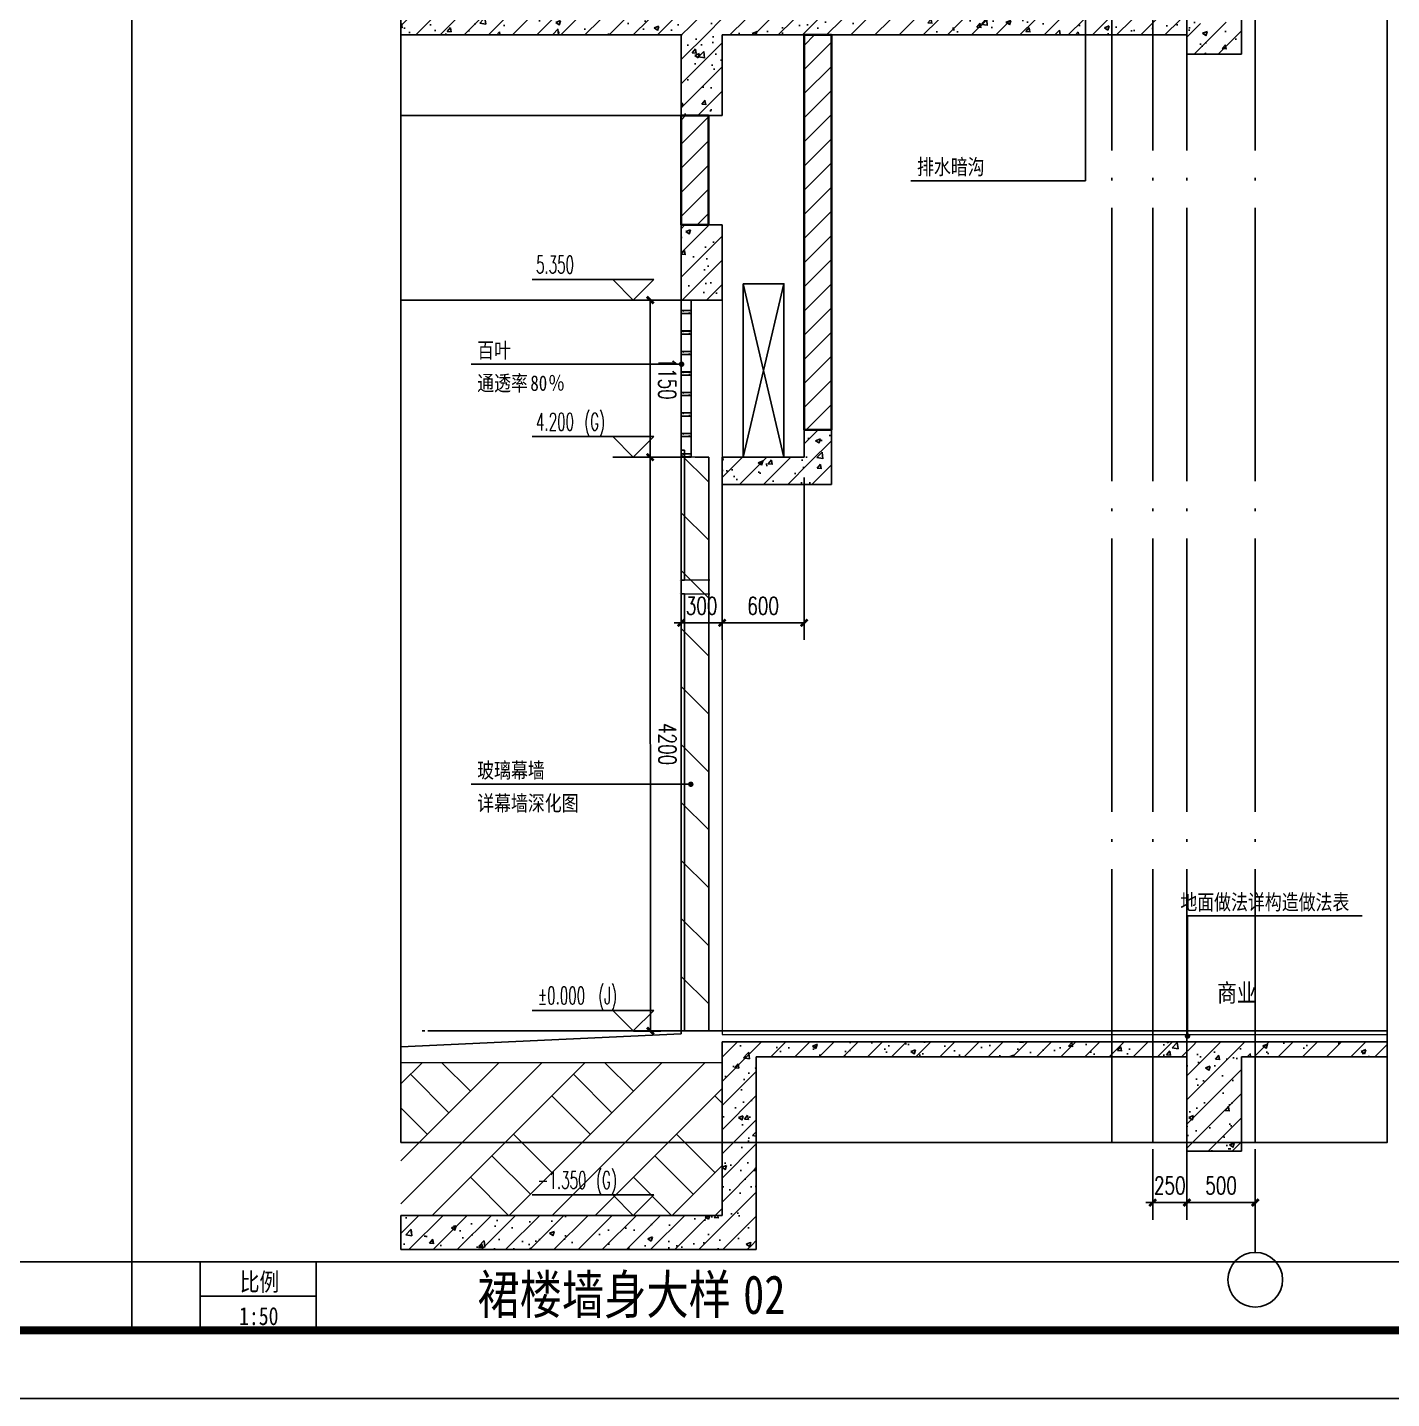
# Model space of a CAD drawing. Header units: millimetres. Extents: x 434053 to 1059003, y -2417481 to 936527.
# Drawn here: x 541638 to 551617, y -2255226 to -2245191 of the extents above; entities that cross this region are included whole.
import ezdxf
from ezdxf.enums import TextEntityAlignment as Align

# ---------------------------------------------------------------- set-up
doc = ezdxf.new("R2010")
doc.units = ezdxf.units.MM
doc.header["$LTSCALE"] = 1000
doc.header["$MEASUREMENT"] = 0
doc.linetypes.add('DOTE', pattern=[2.42, 2, -0.2, 0.02, -0.2])
doc.layers.get('Defpoints').update_dxf_attribs({"color": 6})
for name, color, linetype in [('A-ANNO-DIMS', 3, 'Continuous'), ('A-ANNO-TTLB', 7, 'Continuous'), ('A-FLOR-STRS', 2, 'Continuous'), ('A-GLAZ', 4, 'Continuous'), ('A-WALL-PATT', 8, 'Continuous'), ('AXIS', 3, 'Continuous'), ('AXIS_TEXT', 7, 'Continuous'), ('DIM_ELEV', 3, 'Continuous'), ('DIM_LEAD', 3, 'Continuous'), ('DOTE', 16, 'DOTE'), ('EXTRUSION-V', 141, 'Continuous'), ('EXTRUSION1', 4, 'Continuous'), ('PUB_HATCH', 8, 'Continuous'), ('PUB_TEXT', 7, 'Continuous'), ('WALL', 5, 'Continuous'), ('型材断面填充', 254, 'Continuous')]:
    doc.layers.add(name, color=color, linetype=linetype)
for name, color, linetype, lineweight in [('A-DETL-0001', 4, 'Continuous', 15), ('A-GLAZ-MULL', 4, 'Continuous', 13), ('A-GLAZ-MULL-PROJ', 2, 'Continuous', 13), ('A-GLAZ-PROJ', 2, 'Continuous', 25), ('A-WALL', 5, 'Continuous', 35), ('Detail Items', 7, 'Continuous', 15)]:
    doc.layers.add(name, color=color, linetype=linetype, lineweight=lineweight)
doc.styles.add('_TCH_DIM', font='SIMPLEX.shx', dxfattribs={"width": 0.8, "height": 3, "bigfont": 'GBCBIG.shx'})
doc.styles.add('_TCH_DIM_T3', font='SIMPLEX', dxfattribs={"width": 0.705882, "bigfont": 'GBCBIG'})
doc.styles.add('COMPLEX', font='COMPLEX')
doc.styles.add('宋体', font='', dxfattribs={"width": 0.8})
doc.styles.get('宋体').set_extended_font_data('SimSun')
doc.dimstyles.new('_TCH_ARCH&&50', dxfattribs={"dimtxt": 127.5, "dimasz": 50, "dimexe": 125, "dimexo": 150, "dimgap": 61.25, "dimtad": 1, "dimdec": 0, "dimzin": 0, "dimdsep": 46, "dimtxsty": '_TCH_DIM_T3', "dimblk": 'ARCHTICK', "dimcen": 0.09, "dimclrt": 7, "dimazin": 2, "dimtfac": 1, "dimtdec": 0, "dimtix": 1, "dimtmove": 2, "dimatfit": 3, "dimfxl": 1, "dimtolj": 1, "dimtzin": 0, "dimarcsym": 0})
pattern_1 = [(45, (-1713816.56, -1462982.77), (-88.3883476, 88.3883476), []), (50, (-1713816.56, -1462982.77), (358.63009, -31.376067), [37.5, -412.5]), (355, (-1713816.56, -1462982.77), (-69.375667, 376.096067), [30, -330]), (100.4514, (-1713786.68, -1462985.4), (289.25469, 344.71977), [31.870095, -350.571056]), (46.1842, (-1713816.56, -1462882.77), (533.620524, -82.75951), [56.25, -618.75]), (96.6356, (-1713772.1, -1462889.67), (467.33135, 487.05894), [47.80514, -525.8565]), (351.1842, (-1713816.56, -1462882.77), (467.33097, 487.0593), [45, -495]), (21, (-1713766.56, -1462907.77), (298.453526, -201.309445), [37.5, -412.5]), (326, (-1713766.56, -1462907.77), (121.657666, 362.57502), [30, -330]), (71.4514, (-1713741.7, -1462924.55), (420.111314, 161.26525), [31.870095, -350.571056]), (37.5, (-1713816.56, -1462982.77), (6.079928, 166.446927), [0, -326, 0, -335, 0, -331.25]), (7.5, (-1713816.56, -1462982.77), (131.534769, 197.205856), [0, -191, 0, -318.5, 0, -126.25]), (327.5, (-1713928.06, -1462982.77), (266.911218, -11.277436), [0, -125, 0, -390, 0, -517.5]), (317.5, (-1713978.06, -1462982.77), (291.593085, 50.052491), [0, -162.5, 0, -259, 0, -367.5])]
pattern_2 = [(45, (-1713816.56, -1462893.01), (-88.388383, 88.388383), [])]

# ---------------------------------------------------------------- blocks, each defined once
blk = doc.blocks.new('asdfdfsdh')
at = {"layer": 'A-ANNO-TTLB'}
blk.add_lwpolyline([(0, 42050), (29700, 42050), (29700, 0), (0, 0)], close=True, dxfattribs=at)
at = {"layer": 'A-ANNO-TTLB', "const_width": 60}
blk.add_lwpolyline([(500, 40800), (500, 500), (29200, 500), (29200, 40800)], close=True, dxfattribs=at)
blk = doc.blocks.new('ASDFADFGAF')
for p, q in [((0, 500), (12350, 500)), ((500, 500), (500, 0)), ((1350, 500), (1350, 0)), ((500, 250), (1350, 250))]:
    blk.add_line(p, q)
blk.add_lwpolyline([(0, 28700), (12350, 28700), (12350, 0), (0, 0)], close=True)
at = {"layer": 'PUB_TEXT', "style": '宋体', "width": 0.8}
for s, p in [('比例', (791, 288)), ('1:50', (786, 38))]:
    blk.add_text(s, height=132.2, dxfattribs=at).set_placement(p)
blk = doc.blocks.new('System Panel - G2-V25-800_BALLRM SECTION2')
at = {"layer": 'A-GLAZ'}
for p, q in [((21106, 4250), (21106, 3300)), ((21131, 4250), (21106, 4250)), ((21131, 3300), (21131, 4250)), ((21106, 3300), (21131, 3300))]:
    blk.add_line(p, q, dxfattribs=at)
at = {"layer": 'A-GLAZ-PROJ'}
for q in [(21106, 4250), (21106, 3300)]:
    blk.add_line((21106, 4250), q, dxfattribs=at)
blk = doc.blocks.new('System Panel - G2-V26-800_BALLRM SECTION2')
at = {"layer": 'A-GLAZ'}
for p, q in [((21106, 3200), (21106, 0)), ((21131, 3200), (21106, 3200)), ((21131, 0), (21131, 3200)), ((21106, 0), (21131, 0))]:
    blk.add_line(p, q, dxfattribs=at)
at = {"layer": 'A-GLAZ-PROJ'}
for p in [(21106, 3200), (21106, 0)]:
    blk.add_line(p, (21106, 0), dxfattribs=at)
blk = doc.blocks.new('System Panel - G2-V27-800_BALLRM SECTION2')
at = {"layer": 'A-GLAZ-PROJ'}
h = blk.add_hatch(color=256, dxfattribs=at)
edge = h.paths.add_edge_path()
edge.add_line((21105, 0), (21105, 0))
edge.add_line((21105, 0), (21105, 2087))
blk.add_line((21105, 0), (21105, 3200), dxfattribs=at)
blk = doc.blocks.new('Rectangular Mullion - 100 X 300mm CAP-4102032-800_BALLRM SECTION2')
at = {"layer": 'A-GLAZ-MULL'}
for p, q in [((21248, 3300), (21238, 3300)), ((21238, 3300), (21238, 3200)), ((21448, 3300), (21248, 3300)), ((21238, 3200), (21248, 3200)), ((21248, 3200), (21448, 3200))]:
    blk.add_line(p, q, dxfattribs=at)
at = {"layer": 'A-GLAZ-MULL-PROJ'}
for p, q in [((21238, 3300), (21238, 3300)), ((21238, 3200), (21238, 3200))]:
    blk.add_line(p, q, dxfattribs=at)
blk = doc.blocks.new('Rectangular Mullion - 100 X 300mm CAP-V29-800_BALLRM SECTION2')
at = {"layer": 'A-GLAZ-MULL-PROJ'}
for p, q in [((21095, 3300), (21096, 3300)), ((21096, 3200), (21095, 3200))]:
    blk.add_line(p, q, dxfattribs=at)
blk = doc.blocks.new('Rectangular Mullion - 100 X 300mm CAP-V30-800_BALLRM SECTION2')
at = {"layer": 'A-GLAZ-MULL-PROJ'}
for p, q in [((21095, 3300), (21095, 3300)), ((21095, 3200), (21095, 3200))]:
    blk.add_line(p, q, dxfattribs=at)
blk = doc.blocks.new('20210923-LC06')
at = {"layer": '型材断面填充', "linetype": 'ByBlock'}
h = blk.add_hatch(color=256, dxfattribs=at)
h.paths.add_polyline_path([(75, 12), (0, 12), (0, -12), (75, -12)])
edge = h.paths.add_edge_path(flags=16)
edge.add_arc((73, 10), 0.5, 0, 90, ccw=False)
edge.add_line((73, 10), (73, -10))
edge.add_arc((73, -10), 0.5, -90, 0, ccw=False)
edge.add_line((73, -11), (64, -11))
edge.add_arc((64, -10), 0.5, 157.9757, 270, ccw=False)
edge.add_arc((60, -9), 3.5, 337.9757, 405.5225)
edge.add_arc((62, -7), 0.7, 45.5225, 150)
edge.add_line((61, -7), (61, -7))
edge.add_arc((62, -7), 0.7, 150, 224.9739)
edge.add_arc((60, -9), 2, -224.9739, 44.9739, ccw=False)
edge.add_arc((58, -7), 0.7, 315.0261, 390)
edge.add_line((59, -7), (59, -7))
edge.add_arc((58, -7), 0.7, 30, 134.4775)
edge.add_arc((60, -9), 3.5, 134.4775, 202.0243)
edge.add_arc((56, -10), 0.5, -90, 22.0243, ccw=False)
edge.add_line((56, -11), (2, -11))
edge.add_arc((2, -10), 0.5, 180, 270, ccw=False)
edge.add_line((2, -10), (2, 10))
edge.add_arc((2, 10), 0.5, 90, 180, ccw=False)
edge.add_line((2, 11), (11, 11))
edge.add_arc((11, 10), 0.5, -22.0243, 90, ccw=False)
edge.add_arc((15, 9), 3.5, 157.9757, 225.5225)
edge.add_arc((13, 7), 0.7, 225.5225, 330)
edge.add_line((14, 7), (14, 7))
edge.add_arc((13, 7), 0.7, 330, 404.9739)
edge.add_arc((15, 9), 2, -44.9739, 224.9739, ccw=False)
edge.add_arc((17, 7), 0.7, 135.0261, 210)
edge.add_line((16, 7), (16, 7))
edge.add_arc((17, 7), 0.7, 210, 314.4775)
edge.add_arc((15, 9), 3.5, 314.4775, 382.0243)
edge.add_arc((19, 10), 0.5, 90, 202.0243, ccw=False)
edge.add_line((19, 11), (73, 11))
at = {"color": 0, "linetype": 'ByBlock'}
blk.add_lwpolyline([(75, 12), (0, 12), (0, -12), (75, -12)], close=True, dxfattribs=at)
blk.add_lwpolyline([(73, 11, -0.414214), (73, 10), (73, -10, -0.414214), (73, -11), (64, -11, -0.531846), (63, -10, 0.30357), (62, -7, 0.490314), (61, -7), (61, -7, 0.339327), (61, -8, -2.412658), (59, -8, 0.339327), (59, -7), (59, -7, 0.490314), (58, -7, 0.30357), (57, -10, -0.531846), (56, -11), (2, -11, -0.414214), (2, -10), (2, 10, -0.414214), (2, 11), (11, 11, -0.531846), (12, 10, 0.30357), (13, 7, 0.490314), (14, 7), (14, 7, 0.339327), (14, 8, -2.412658), (16, 8, 0.339327), (16, 7), (16, 7, 0.490314), (17, 7, 0.30357), (18, 10, -0.531846), (19, 11)], format="xyb", close=True, dxfattribs=at)
blk = doc.blocks.new('asdfadfdfds')
at = {"layer": 'Detail Items'}
h = blk.add_hatch(dxfattribs=at)
h.set_pattern_fill('FP_6', color=256, style=0, pattern_type=2)
h.set_pattern_definition([(45, (-477290, 2378681.6), (-212.132034, 212.132034), [])])
h.paths.add_polyline_path([(-25, 0), (-202, 0), (-202, 4250), (-1, 4250), (-1, 0)])
at = {"layer": 'A-DETL-0001'}
for p, q in [((-300, 5350), (-300, 0)), ((-202, 4200), (-202, 0)), ((-102, 4200), (-202, 4200)), ((-202, 4200), (0, 4200)), ((-202, 0), (-202, 4200)), ((0, 0), (-202, 0))]:
    blk.add_line(p, q, dxfattribs=at)
at = {"layer": 'EXTRUSION-V'}
for p, q in [((-75, 4225, 0), (-75, 5350)), ((0, 4200), (0, 5350))]:
    blk.add_line(p, q, dxfattribs=at)
at = {"layer": 'A-GLAZ-MULL-PROJ', "xscale": -1}
for name, p in [('Rectangular Mullion - 100 X 300mm CAP-4102032-800_BALLRM SECTION2', (21237, 0)), ('Rectangular Mullion - 100 X 300mm CAP-V29-800_BALLRM SECTION2', (21105, 0)), ('Rectangular Mullion - 100 X 300mm CAP-V29-800_BALLRM SECTION2', (21105, 0)), ('Rectangular Mullion - 100 X 300mm CAP-V30-800_BALLRM SECTION2', (21105, 0))]:
    blk.add_blockref(name, p, dxfattribs=at)
at = {"layer": 'A-GLAZ-PROJ', "xscale": -1}
for name in ['System Panel - G2-V25-800_BALLRM SECTION2', 'System Panel - G2-V26-800_BALLRM SECTION2', 'System Panel - G2-V27-800_BALLRM SECTION2']:
    blk.add_blockref(name, (21105, 0), dxfattribs=at)
at = {"layer": 'EXTRUSION1', "extrusion": (0, 0, -1), "zscale": -1}
for p in [(0, 5262, 0), (0, 5112, 0), (0, 4962), (0, 4812, 0), (0, 4662, 0), (0, 4512, 0), (0, 4362, 0), (0, 4212, 0)]:
    blk.add_blockref('20210923-LC06', p, dxfattribs=at)
blk = doc.blocks.new('_ArchTick')
at = {"color": 0, "linetype": 'ByBlock', "const_width": 0.4}
blk.add_lwpolyline([(-0.5, -0.5), (0.5, 0.5)], dxfattribs=at)
blk = doc.blocks.new('*D919')
at = {"layer": 'A-ANNO-DIMS', "color": 0, "lineweight": -2, "transparency": 16777216}
for p, q in [((546270, -2247186), (546069, -2247186)), ((546194, -2248336), (546194, -2247186)), ((546270, -2248336), (546069, -2248336))]:
    blk.add_line(p, q, dxfattribs=at)
at = {"layer": 'Defpoints', "color": 0, "transparency": 16777216}
for p in [(546194, -2247186), (546420, -2247186), (546420, -2248336)]:
    blk.add_point(p, dxfattribs=at)
at = {"layer": 'A-ANNO-DIMS', "color": 0, "lineweight": -2, "transparency": 16777216, "xscale": 50, "yscale": 50, "zscale": 50}
for p, rotation in [((546194, -2247186), 90.02048225933788), ((546194, -2248336), 270.0204822593379)]:
    blk.add_blockref('_ArchTick', p, dxfattribs=dict(at, rotation=rotation))
at = {"layer": 'A-ANNO-DIMS', "color": 7, "transparency": 16777216, "insert": (546319, -2247761), "char_height": 127.5, "attachment_point": 5, "rotation": 270.0205, "style": '_TCH_DIM_T3'}
blk.add_mtext('\\A1;1150', dxfattribs=at)
blk = doc.blocks.new('*D920')
at = {"layer": 'A-ANNO-DIMS', "color": 0, "lineweight": -2, "transparency": 16777216}
for p, q in [((546270, -2248336), (546069, -2248336)), ((546196, -2252536), (546194, -2248336)), ((546272, -2252536), (546071, -2252536))]:
    blk.add_line(p, q, dxfattribs=at)
at = {"layer": 'Defpoints', "color": 0, "transparency": 16777216}
for p in [(546194, -2248336), (546420, -2248336), (546422, -2252536)]:
    blk.add_point(p, dxfattribs=at)
at = {"layer": 'A-ANNO-DIMS', "color": 0, "lineweight": -2, "transparency": 16777216, "xscale": 50, "yscale": 50, "zscale": 50}
for p, rotation in [((546194, -2248336), 90.02048225933808), ((546196, -2252536), 270.0204822593381)]:
    blk.add_blockref('_ArchTick', p, dxfattribs=dict(at, rotation=rotation))
at = {"layer": 'A-ANNO-DIMS', "color": 7, "transparency": 16777216, "insert": (546320, -2250436), "char_height": 127.5, "attachment_point": 5, "rotation": 270.0205, "style": '_TCH_DIM_T3'}
blk.add_mtext('\\A1;4200', dxfattribs=at)
blk = doc.blocks.new('*D930')
at = {"layer": 'A-ANNO-DIMS', "color": 0, "lineweight": -2, "transparency": 16777216}
for p, q in [((549870, -2253402), (549870, -2253917)), ((550120, -2253402), (550120, -2253917)), ((549870, -2253792), (549820, -2253792)), ((549870, -2253792), (550120, -2253792)), ((550120, -2253792), (550170, -2253792))]:
    blk.add_line(p, q, dxfattribs=at)
at = {"layer": 'Defpoints', "color": 0, "transparency": 16777216}
for p in [(549870, -2253252), (550120, -2253252), (550120, -2253792)]:
    blk.add_point(p, dxfattribs=at)
at = {"layer": 'A-ANNO-DIMS', "color": 0, "lineweight": -2, "transparency": 16777216, "xscale": 50, "yscale": 50, "zscale": 50}
blk.add_blockref('_ArchTick', (549870, -2253792), dxfattribs=at)
at = {"layer": 'A-ANNO-DIMS', "color": 0, "lineweight": -2, "transparency": 16777216, "xscale": 50, "yscale": 50, "zscale": 50, "rotation": 180}
blk.add_blockref('_ArchTick', (550120, -2253792), dxfattribs=at)
at = {"layer": 'A-ANNO-DIMS', "color": 7, "transparency": 16777216, "insert": (549995, -2253667), "char_height": 127.5, "attachment_point": 5, "style": '_TCH_DIM_T3'}
blk.add_mtext('\\A1;250', dxfattribs=at)
blk = doc.blocks.new('*D931')
at = {"layer": 'A-ANNO-DIMS', "color": 0, "lineweight": -2, "transparency": 16777216}
for p, q in [((550120, -2253402), (550120, -2253917)), ((550620, -2253402), (550620, -2253917)), ((550120, -2253792), (550620, -2253792))]:
    blk.add_line(p, q, dxfattribs=at)
at = {"layer": 'Defpoints', "color": 0, "transparency": 16777216}
for p in [(550120, -2253252), (550620, -2253252), (550620, -2253792)]:
    blk.add_point(p, dxfattribs=at)
at = {"layer": 'A-ANNO-DIMS', "color": 0, "lineweight": -2, "transparency": 16777216, "xscale": 50, "yscale": 50, "zscale": 50, "rotation": 180}
blk.add_blockref('_ArchTick', (550120, -2253792), dxfattribs=at)
at = {"layer": 'A-ANNO-DIMS', "color": 0, "lineweight": -2, "transparency": 16777216, "xscale": 50, "yscale": 50, "zscale": 50}
blk.add_blockref('_ArchTick', (550620, -2253792), dxfattribs=at)
at = {"layer": 'A-ANNO-DIMS', "color": 7, "transparency": 16777216, "insert": (550370, -2253667), "char_height": 127.5, "attachment_point": 5, "style": '_TCH_DIM_T3'}
blk.add_mtext('\\A1;500', dxfattribs=at)
blk = doc.blocks.new('*D988')
at = {"layer": 'A-ANNO-DIMS', "color": 0, "lineweight": -2, "transparency": 16777216}
for p, q in [((546420, -2248486), (546420, -2249674)), ((546720, -2248486), (546720, -2249674)), ((546420, -2249549), (546370, -2249549)), ((546420, -2249549), (546720, -2249549)), ((546720, -2249549), (546770, -2249549))]:
    blk.add_line(p, q, dxfattribs=at)
at = {"layer": 'Defpoints', "color": 0, "transparency": 16777216}
for p in [(546420, -2248336), (546720, -2248336), (546720, -2249549)]:
    blk.add_point(p, dxfattribs=at)
at = {"layer": 'A-ANNO-DIMS', "color": 0, "lineweight": -2, "transparency": 16777216, "xscale": 50, "yscale": 50, "zscale": 50}
blk.add_blockref('_ArchTick', (546420, -2249549), dxfattribs=at)
at = {"layer": 'A-ANNO-DIMS', "color": 0, "lineweight": -2, "transparency": 16777216, "xscale": 50, "yscale": 50, "zscale": 50, "rotation": 180}
blk.add_blockref('_ArchTick', (546720, -2249549), dxfattribs=at)
at = {"layer": 'A-ANNO-DIMS', "color": 7, "transparency": 16777216, "insert": (546570, -2249424), "char_height": 127.5, "attachment_point": 5, "style": '_TCH_DIM_T3'}
blk.add_mtext('\\A1;300', dxfattribs=at)
blk = doc.blocks.new('*D989')
at = {"layer": 'A-ANNO-DIMS', "color": 0, "lineweight": -2, "transparency": 16777216}
for p, q in [((546720, -2248486), (546720, -2249674)), ((547320, -2248486), (547320, -2249674)), ((546720, -2249549), (547320, -2249549))]:
    blk.add_line(p, q, dxfattribs=at)
at = {"layer": 'Defpoints', "color": 0, "transparency": 16777216}
for p in [(546720, -2248336), (547320, -2248336), (547320, -2249549)]:
    blk.add_point(p, dxfattribs=at)
at = {"layer": 'A-ANNO-DIMS', "color": 0, "lineweight": -2, "transparency": 16777216, "xscale": 50, "yscale": 50, "zscale": 50, "rotation": 180}
blk.add_blockref('_ArchTick', (546720, -2249549), dxfattribs=at)
at = {"layer": 'A-ANNO-DIMS', "color": 0, "lineweight": -2, "transparency": 16777216, "xscale": 50, "yscale": 50, "zscale": 50}
blk.add_blockref('_ArchTick', (547320, -2249549), dxfattribs=at)
at = {"layer": 'A-ANNO-DIMS', "color": 7, "transparency": 16777216, "insert": (547020, -2249424), "char_height": 127.5, "attachment_point": 5, "style": '_TCH_DIM_T3'}
blk.add_mtext('\\A1;600', dxfattribs=at)
blk = doc.blocks.new('_AXISO')
blk.add_circle((0, 0), 0.5)
at = {"layer": 'AXIS_TEXT', "style": 'COMPLEX', "width": 1.041667}
blk.add_attdef('A', text='', height=0.56, dxfattribs=at).set_placement((-0.25, -0.28), (0.25, -0.28), align=Align.FIT)

msp = doc.modelspace()

# ---------------------------------------------------------------- hatches: boundary and pattern name
at = {"layer": 'A-DETL-0001'}
h = msp.add_hatch(dxfattribs=at)
h.set_pattern_fill('夯实土壤', color=8, scale=150)
h.set_pattern_definition([(45, (-13503513.9, -1831855.7), (-596.091017, 596.091017), []), (45, (-13503198.9, -1831855.7), (-596.091017, 596.091017), []), (45, (-13502883.9, -1831855.7), (-596.091017, 596.091017), []), (135, (-13503513.9, -1831855.7), (-596.091017, -596.091017), [397.5, -445.5]), (135, (-13503356.4, -1831698.2), (-596.091017, -596.091017), [397.5, -445.5]), (135, (-13503198.9, -1831540.7), (-596.091017, -596.091017), [397.5, -445.5])])
h.paths.add_polyline_path([(546720.1, -2252765.7), (544370.1, -2252765.7), (544370.1, -2253885.7), (546720.1, -2253885.7)])
at = {"layer": 'A-WALL-PATT'}
h = msp.add_hatch(dxfattribs=at)
h.set_pattern_fill('普通砖', color=256, scale=50, style=0)
h.set_pattern_definition(pattern_2)
h.paths.add_polyline_path([(547520.1, -2248135.7), (547520.1, -2245245.7), (547320.1, -2245245.7), (547320.1, -2248135.7)])
h = msp.add_hatch(dxfattribs=at)
h.set_pattern_fill('普通砖', color=256, scale=50, style=0)
h.set_pattern_definition(pattern_2)
h.paths.add_polyline_path([(546620.1, -2246635.7), (546620.1, -2245835.7), (546420.1, -2245835.7), (546420.1, -2246635.7)])
at = {"layer": 'PUB_HATCH'}
h = msp.add_hatch(dxfattribs=at)
h.set_pattern_fill('钢筋混凝土', color=256, scale=50, style=0)
h.set_pattern_definition(pattern_1)
h.paths.add_polyline_path([(546520.1, -2245209), (546420.1, -2245135.7), (544370.1, -2245135.7), (544370.1, -2245245.7), (546420.1, -2245245.7)])
h = msp.add_hatch(dxfattribs=at)
h.set_pattern_fill('钢筋混凝土', color=256, scale=50, style=0)
h.set_pattern_definition(pattern_1)
h.paths.add_polyline_path([(550253.5, -2245172.3), (550120.1, -2245135.7), (546420.1, -2245135.7), (546520.1, -2245209), (546720.1, -2245245.7), (550120.1, -2245245.7)])
h = msp.add_hatch(dxfattribs=at)
h.set_pattern_fill('钢筋混凝土', color=256, scale=50, style=0)
h.set_pattern_definition(pattern_1)
h.paths.add_polyline_path([(550520.1, -2245385.7), (550520.1, -2245135.7), (550253.5, -2245172.3), (550120.1, -2245245.7), (550120.1, -2245385.7)])
h = msp.add_hatch(dxfattribs=at)
h.set_pattern_fill('钢筋混凝土', color=256, scale=50, style=0)
h.set_pattern_definition(pattern_1)
h.paths.add_polyline_path([(546720.1, -2245835.7), (546720.1, -2245245.7), (546520.1, -2245209), (546420.1, -2245245.7), (546420.1, -2245835.7)])
h = msp.add_hatch(dxfattribs=at)
h.set_pattern_fill('钢筋混凝土', color=256, scale=50, style=0)
h.set_pattern_definition(pattern_1)
h.paths.add_polyline_path([(546720.1, -2247185.7), (546720.1, -2246635.7), (546420.1, -2246635.7), (546420.1, -2247185.7)])
h = msp.add_hatch(dxfattribs=at)
h.set_pattern_fill('钢筋混凝土', color=256, scale=50, style=0)
h.set_pattern_definition(pattern_1)
h.paths.add_polyline_path([(547320.1, -2248335.7), (547520.1, -2248535.7), (547520.1, -2248135.7), (547320.1, -2248135.7)])
h = msp.add_hatch(dxfattribs=at)
h.set_pattern_fill('钢筋混凝土', color=256, scale=50, style=0)
h.set_pattern_definition(pattern_1)
h.paths.add_polyline_path([(547520.1, -2248535.7), (547320.1, -2248335.7), (546720.1, -2248335.7), (546720.1, -2248535.7)])
h = msp.add_hatch(dxfattribs=at)
h.set_pattern_fill('钢筋混凝土', color=256, scale=50, style=0)
h.set_pattern_definition(pattern_1)
h.paths.add_polyline_path([(546720.1, -2253885.7), (546970.1, -2254135.7), (546970.1, -2252725.7), (546720.1, -2252615.7)])
h = msp.add_hatch(dxfattribs=at)
h.set_pattern_fill('钢筋混凝土', color=256, scale=50, style=0)
h.set_pattern_definition(pattern_1)
h.paths.add_polyline_path([(550253.5, -2252689), (550120.1, -2252615.7), (546720.1, -2252615.7), (546970.1, -2252725.7), (550120.1, -2252725.7)])
h = msp.add_hatch(dxfattribs=at)
h.set_pattern_fill('钢筋混凝土', color=256, scale=50, style=0)
h.set_pattern_definition(pattern_1)
h.paths.add_polyline_path([(551586.2, -2252615.7), (550120.1, -2252615.7), (550253.5, -2252689), (550520.1, -2252725.7), (551586.2, -2252725.7)])
h = msp.add_hatch(dxfattribs=at)
h.set_pattern_fill('钢筋混凝土', color=256, scale=50, style=0)
h.set_pattern_definition(pattern_1)
h.paths.add_polyline_path([(550520.1, -2253415.7), (550520.1, -2252725.7), (550253.5, -2252689), (550120.1, -2252725.7), (550120.1, -2253415.7)])
h = msp.add_hatch(dxfattribs=at)
h.set_pattern_fill('钢筋混凝土', color=256, scale=50, style=0)
h.set_pattern_definition(pattern_1)
h.paths.add_polyline_path([(546970.1, -2254135.7), (546720.1, -2253885.7), (544370.1, -2253885.7), (544370.1, -2254135.7)])

# ---------------------------------------------------------------- linework, layer by layer
at = {"layer": 'A-DETL-0001', "color": 2}
msp.add_lwpolyline([(551586.2, -2252535.7), (546720.1, -2252535.7), (546720.1, -2252560.7), (551586.2, -2252560.7)], dxfattribs=at)
at = {"layer": 'A-DETL-0001', "color": 8}
msp.add_lwpolyline([(544370.1, -2252765.7), (546720.1, -2252765.7), (546720.1, -2253885.7), (545772.5, -2253885.7)], dxfattribs=at)
at = {"layer": 'A-FLOR-STRS'}
for p, q in [((546420.1, -2245835.7), (544370.1, -2245835.7)), ((546874.8, -2248335.7), (547172.5, -2247067.1)), ((546874.8, -2247067.1), (547172.5, -2248335.7)), ((546420.1, -2247185.7), (544370.1, -2247185.7))]:
    msp.add_line(p, q, dxfattribs=at)
msp.add_lwpolyline([(546874.8, -2247067.1), (547172.5, -2247067.1), (547172.5, -2248335.7), (546874.8, -2248335.7)], close=True, dxfattribs=at)
msp.add_lwpolyline([(546720.1, -2252535.7), (546420.1, -2252535.7), (546420.1, -2252555.7), (544370.1, -2252652.4)], dxfattribs=at)
at = {"layer": 'A-WALL'}
for p, q in [((547320.1, -2248135.7), (547320.1, -2245245.7)), ((547320.1, -2245245.7), (547520.1, -2245245.7)), ((547520.1, -2248135.7), (547520.1, -2245245.7)), ((546420.1, -2246635.7), (546420.1, -2245835.7)), ((546420.1, -2245835.7), (546620.1, -2245835.7)), ((546620.1, -2246635.7), (546620.1, -2245835.7)), ((546420.1, -2246635.7), (546620.1, -2246635.7)), ((547320.1, -2248135.7), (547520.1, -2248135.7))]:
    msp.add_line(p, q, dxfattribs=at)
at = {"layer": 'AXIS'}
msp.add_line((550620.1, -2253556.6), (550620.1, -2254156.6), dxfattribs=at)
msp.add_lwpolyline([(544370.1, -2230335.7), (551586.2, -2230335.7), (551586.2, -2253351.7), (544370.1, -2253351.7)], close=True, dxfattribs=at)
at = {"layer": 'DIM_ELEV'}
for p, q in [((546220.1, -2247035.7), (545330.6, -2247035.7)), ((546070.1, -2247185.7), (545920.1, -2247035.7)), ((546070.1, -2247185.7), (546220.1, -2247035.7)), ((546420.1, -2247185.7), (545920.1, -2247185.7)), ((546220.1, -2248185.7), (545330.6, -2248185.7)), ((546070.1, -2248335.7), (545920.1, -2248185.7)), ((546070.1, -2248335.7), (546220.1, -2248185.7)), ((546420.1, -2248335.7), (545920.1, -2248335.7)), ((546220.1, -2252385.7), (545330.6, -2252385.7)), ((546070.1, -2252535.7), (545920.1, -2252385.7)), ((546070.1, -2252535.7), (546220.1, -2252385.7)), ((546420.1, -2252535.7), (545920.1, -2252535.7)), ((546220.1, -2253735.7), (545330.6, -2253735.7)), ((546070.1, -2253885.7), (545920.1, -2253735.7)), ((546070.1, -2253885.7), (546220.1, -2253735.7)), ((546420.1, -2253885.7), (545920.1, -2253885.7))]:
    msp.add_line(p, q, dxfattribs=at)
at = {"layer": 'DIM_LEAD'}
for p, q in [((549378.1, -2244991.1), (549378.1, -2246312.6)), ((549378.1, -2246312.6), (548100.5, -2246312.6)), ((546207.1, -2247655.7), (544883.4, -2247655.7)), ((546423.9, -2247655.7), (546207.1, -2247655.7)), ((545731.5, -2250730.1), (544883.4, -2250730.1)), ((546490.9, -2250730.1), (545731.5, -2250730.1)), ((550124.6, -2252573.2), (550124.6, -2251694.1)), ((550124.6, -2251694.1), (551402.2, -2251694.1))]:
    msp.add_line(p, q, dxfattribs=at)
at = {"layer": 'DIM_LEAD', "const_width": 20}
for points in [[(546433.9, -2247655.7, 1), (546413.9, -2247655.7, 1)], [(546500.9, -2250730.1, 1), (546480.9, -2250730.1, 1)], [(550124.6, -2252583.2, 1), (550124.6, -2252563.2, 1)]]:
    msp.add_lwpolyline(points, format="xyb", close=True, dxfattribs=at)
at = {"layer": 'DOTE'}
for p, q in [((549570.1, -2253351.7), (549570.1, -2230335.7)), ((549870.1, -2253351.7), (549870.1, -2230335.7)), ((550120.1, -2253351.7), (550120.1, -2230335.7)), ((550620.1, -2253351.7), (550620.1, -2230335.7)), ((551586.2, -2252535.7), (544431.2, -2252535.7)), ((551117.2, -2252535.7), (544567.2, -2252535.7))]:
    msp.add_line(p, q, dxfattribs=at)
at = {"layer": 'WALL'}
for p, q in [((544370.1, -2245245.7), (544370.1, -2245135.7)), ((550520.1, -2245385.7), (550520.1, -2245135.7)), ((546420.1, -2245245.7), (544370.1, -2245245.7)), ((546420.1, -2245835.7), (546420.1, -2245245.7)), ((550120.1, -2245245.7), (546720.1, -2245245.7)), ((546720.1, -2245835.7), (546720.1, -2245245.7)), ((550120.1, -2245385.7), (550120.1, -2245245.7)), ((550120.1, -2245385.7), (550520.1, -2245385.7)), ((546420.1, -2245835.7), (546720.1, -2245835.7)), ((546420.1, -2247185.7), (546420.1, -2246635.7)), ((546420.1, -2246635.7), (546720.1, -2246635.7)), ((546720.1, -2247185.7), (546720.1, -2246635.7)), ((546420.1, -2247185.7), (546720.1, -2247185.7)), ((547320.1, -2248335.7), (547320.1, -2248135.7)), ((547320.1, -2248135.7), (547520.1, -2248135.7)), ((547520.1, -2248535.7), (547520.1, -2248135.7)), ((547320.1, -2248335.7), (546720.1, -2248335.7)), ((546720.1, -2248535.7), (546720.1, -2248335.7)), ((547520.1, -2248535.7), (546720.1, -2248535.7)), ((546720.1, -2253885.7), (546720.1, -2252615.7)), ((550120.1, -2252615.7), (546720.1, -2252615.7)), ((551586.2, -2252615.7), (550120.1, -2252615.7)), ((551586.2, -2252725.7), (551586.2, -2252615.7)), ((546970.1, -2254135.7), (546970.1, -2252725.7)), ((550120.1, -2252725.7), (546970.1, -2252725.7)), ((550120.1, -2253415.7), (550120.1, -2252725.7)), ((551586.2, -2252725.7), (550520.1, -2252725.7)), ((550520.1, -2253415.7), (550520.1, -2252725.7)), ((550120.1, -2253415.7), (550520.1, -2253415.7)), ((546720.1, -2253885.7), (544370.1, -2253885.7)), ((544370.1, -2254135.7), (544370.1, -2253885.7)), ((546970.1, -2254135.7), (544370.1, -2254135.7))]:
    msp.add_line(p, q, dxfattribs=at)

# ---------------------------------------------------------------- block references
at = {"rotation": 90}
msp.add_blockref('asdfdfsdh', (570850.9, -2255226.3), dxfattribs=at)
for p in [(530050.9, -2254726.3), (542400.9, -2254726.3)]:
    msp.add_blockref('ASDFADFGAF', p)
at = {"xscale": -1}
msp.add_blockref('asdfadfdfds', (546419.8, -2252535.7), dxfattribs=at)
at = {"layer": 'AXIS', "xscale": 400, "yscale": 400, "zscale": 400}
msp.add_blockref('_AXISO', (550620.1, -2254356.6), dxfattribs=at)

# ---------------------------------------------------------------- texts
at = {"layer": 'PUB_TEXT'}
for s, height, style, width, p in [('排水暗沟', 113.29, '宋体', 0.8, (548145.5, -2246267.6)), ('5.350', 127.5, '_TCH_DIM', 0.564706, (545358.8, -2246990.7)), ('百叶', 113.29, '宋体', 0.8, (544928.4, -2247610.7)), ('通透率', 113.29, '宋体', 0.8, (544928.4, -2247850.7)), ('80', 113.29, '宋体', 0.8, (545317.3, -2247850.7)), ('％', 113.3, '宋体', 0.8, (545446.9, -2247850.7)), ('4.200', 127.5, '_TCH_DIM', 0.564706, (545358.8, -2248140.7)), ('(G)', 127.5, '_TCH_DIM', 0.564706, (545711.8, -2248140.7)), ('玻璃幕墙', 113.29, '宋体', 0.8, (544928.4, -2250684.5)), ('详幕墙深化图', 113.29, '宋体', 0.8, (544928.4, -2250925.1)), ('地面做法详构造做法表', 113.29, '宋体', 0.8, (550072.1, -2251649.1)), ('(J)', 127.5, '_TCH_DIM', 0.564706, (545814.3, -2252340.7)), ('商业', 132.17, '宋体', 0.8, (550341.2, -2252322.7)), ('%%P0.000', 127.5, '_TCH_DIM', 0.564706, (545372.2, -2252340.7)), ('-1.350', 127.5, '_TCH_DIM', 0.564706, (545370.1, -2253690.7)), ('(G)', 127.5, '_TCH_DIM', 0.564706, (545798.5, -2253690.7))]:
    msp.add_text(s, height=height, dxfattribs=dict(at, style=style, width=width)).set_placement(p)
at = {"layer": 'PUB_TEXT', "color": 2, "style": '宋体', "width": 0.8}
for s, p in [('裙楼墙身大样', (544930.1, -2254606.5)), ('02', (546874.4, -2254606.5))]:
    msp.add_text(s, height=283.23, dxfattribs=at).set_placement(p)

# ---------------------------------------------------------------- dimensions: what is measured, and where the dimension line sits
at = {"layer": 'A-ANNO-DIMS'}
for p1, p2, distance, picture, middle in [((546420.3, -2248335.7), (546419.9, -2247185.7), 226.1, '*D919', (546319, -2247760.7)), ((546421.8, -2252535.6), (546420.3, -2248335.7), 226.1, '*D920', (546319.9, -2250435.7)), ((546420.1, -2248335.7), (546720.1, -2248335.7), -1213.7, '*D988', (546570.1, -2249424.3)), ((546720.1, -2248335.7), (547320.1, -2248335.7), -1213.7, '*D989', (547020.1, -2249424.3)), ((549870.1, -2253252), (550120.1, -2253252), -540.1, '*D930', (549995.1, -2253667.1)), ((550120.1, -2253252), (550620.1, -2253252), -540.1, '*D931', (550370.1, -2253667.1))]:
    dim = msp.add_aligned_dim(p1=p1, p2=p2, distance=distance, dimstyle='_TCH_ARCH&&50', dxfattribs=at)
    dim.commit()
    dim.dimension.update_dxf_attribs({"geometry": picture, "text_midpoint": middle})

doc.saveas('drawing.dxf')
